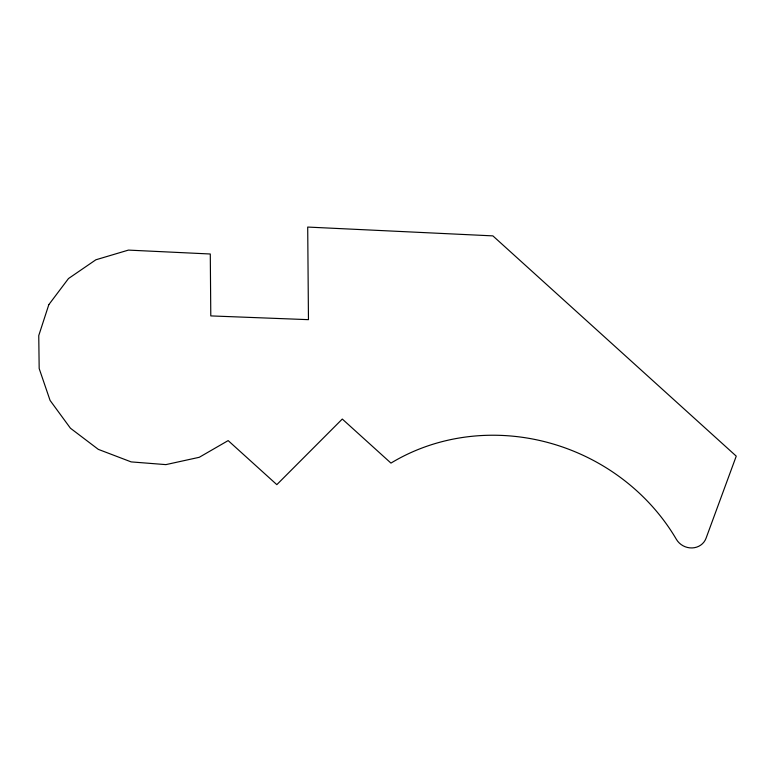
<?xml version="1.0" encoding="UTF-8"?>
<svg xmlns="http://www.w3.org/2000/svg" width="775" height="775" viewBox="0 0 775 775"><rect width="100%" height="100%" fill="white"/><g stroke="black" fill="none" stroke-linecap="round" stroke-linejoin="round"><path stroke-width="1.16" d="M48.825 304.633L38.75 335.594L39.176 368.542L50.075 400.413L70.428 428.217L98.328 449.374L131.169 461.9L165.898 464.622L199.262 457.298L228.16 440.597L276.83 484.646L342.288 419.043L390.958 463.092A200.793 185.777 24.1 0 1 676.391 539.361A16.546 15.306 24.1 0 0 692.133 547.935A16.546 15.306 24.1 0 0 706.035 538.286L736.25 456.136L492.89 235.881L307.704 227.065L308.46 319.658L210.79 315.909L210.287 253.997L128.417 250.102L95.858 259.79L68.481 278.554L48.825 304.633"/></g></svg>
